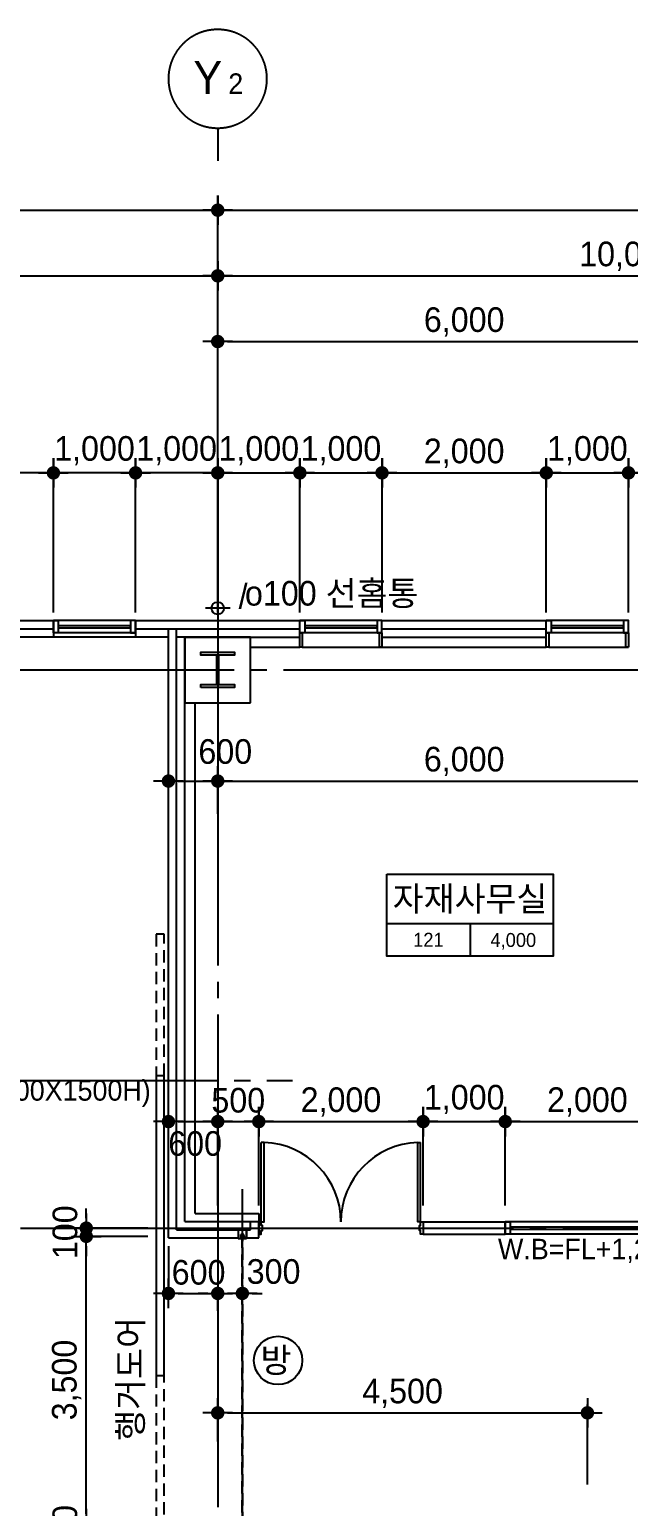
# Model space of a CAD drawing. Extents: x 13990145 to 14069640, y -1806033 to -1750552.
# Drawn here: x 14003150 to 14010440, y -1770319 to -1752329 of the extents above; entities that cross this region are included whole.
import ezdxf
from ezdxf.enums import TextEntityAlignment as Align

# ---------------------------------------------------------------- set-up
doc = ezdxf.new("R2010")
doc.units = 0
doc.header["$LTSCALE"] = 100
doc.header["$MEASUREMENT"] = 0
doc.header["$PDSIZE"] = -10
doc.linetypes.add('CEN', pattern=[66, 60, -2, 2, -2])
doc.linetypes.add('HID', pattern=[2.3, 1.5, -0.8])
doc.layers.get('0').update_dxf_attribs({"linetype": 'CONTINUOUS'})
doc.layers.get('Defpoints').update_dxf_attribs({"linetype": 'CONTINUOUS'})
for name, color, linetype in [('0-내벽고정식', 7, 'CONTINUOUS'), ('AXIS', 7, 'CEN'), ('CEN', 1, 'CEN'), ('COL', 2, 'CONTINUOUS'), ('col2', 3, 'CONTINUOUS'), ('DIM', 7, 'CONTINUOUS'), ('EL-1', 4, 'CONTINUOUS'), ('EL8', 8, 'CONTINUOUS'), ('TEX', 3, 'CONTINUOUS'), ('TEXT1', 7, 'CONTINUOUS'), ('TEXT2', 7, 'CONTINUOUS'), ('WALL-UNKNOWN', 3, 'CONTINUOUS'), ('WID', 4, 'CONTINUOUS'), ('우수드레인', 8, 'CONTINUOUS'), ('지시선', 7, 'CONTINUOUS')]:
    doc.layers.add(name, color=color, linetype=linetype)
doc.styles.add('HY울를도M', font='HYWULM.TTF')
doc.styles.add('굴림', font='H2HDRM.TTF')
doc.styles.add('돋음', font='Dotum.ttf', dxfattribs={"height": 3})
doc.dimstyles.new('DIM100', dxfattribs={"dimtxt": 300, "dimasz": 120, "dimexe": 1, "dimexo": 100, "dimgap": 60, "dimtad": 1, "dimdec": 4, "dimzin": 0, "dimdsep": 46, "dimlunit": 6, "dimtxsty": '굴림', "dimblk": 'DOTT', "dimcen": 0.09, "dimadec": 0, "dimazin": 0, "dimtfac": 1, "dimtdec": 4, "dimtofl": 0, "dimtmove": 2, "dimatfit": 2, "dimldrblk": 'DOTT', "dimfxl": 1, "dimtolj": 1, "dimtzin": 0, "dimarcsym": 0})
doc.dimstyles.new('DIM50', dxfattribs={"dimscale": 50, "dimtxt": 3, "dimasz": 1.2, "dimexe": 1, "dimexo": 1, "dimgap": 0.6, "dimtad": 1, "dimdec": 4, "dimzin": 0, "dimdsep": 46, "dimlunit": 6, "dimtxsty": '굴림', "dimblk": 'DOTT', "dimcen": 0.09, "dimadec": 0, "dimazin": 0, "dimtfac": 1, "dimtdec": 4, "dimtofl": 0, "dimtmove": 2, "dimatfit": 2, "dimldrblk": 'DOTT', "dimfxl": 1, "dimtolj": 1, "dimtzin": 0, "dimarcsym": 0})

# ---------------------------------------------------------------- blocks, each defined once
blk = doc.blocks.new('DOTT')
for p, q in [((0, 1.5), (0, -1.5)), ((-1.5, 0), (1.5, 0))]:
    blk.add_line(p, q)
at = {"color": 6, "const_width": 0.68}
blk.add_lwpolyline([(-0.34, 0, 1), (0.34, 0, 1)], format="xyb", close=True, dxfattribs=at)
blk = doc.blocks.new('*D34')
at = {"layer": 'Defpoints', "color": 0, "lineweight": -3}
for p in [(14005440, -1754529), (13993440, -1757729), (14005440, -1757729)]:
    blk.add_point(p, dxfattribs=at)
at = {"layer": 'DIM', "color": 7, "lineweight": -2}
for p, q in [((13993440, -1757429), (13993440, -1754429)), ((14005440, -1757429), (14005440, -1754429)), ((13993560, -1754529), (14005320, -1754529))]:
    blk.add_line(p, q, dxfattribs=at)
at = {"layer": 'DIM', "color": 7, "lineweight": -2, "xscale": 120, "yscale": 120, "zscale": 120, "rotation": 180}
blk.add_blockref('DOTT', (13993440, -1754529), dxfattribs=at)
at = {"layer": 'DIM', "color": 7, "lineweight": -2, "xscale": 120, "yscale": 120, "zscale": 120}
blk.add_blockref('DOTT', (14005440, -1754529), dxfattribs=at)
at = {"layer": 'DIM', "color": 3, "insert": (13999440, -1754290), "char_height": 300, "attachment_point": 5, "style": '굴림'}
blk.add_mtext('\\A1;12,000', dxfattribs=at)
blk = doc.blocks.new('*D48')
at = {"layer": 'Defpoints', "color": 0, "lineweight": -3}
for p in [(14065440, -1754529), (14005440, -1757729), (14065440, -1757729)]:
    blk.add_point(p, dxfattribs=at)
at = {"layer": 'DIM', "color": 7, "lineweight": -2}
for p, q in [((14005440, -1757429), (14005440, -1754429)), ((14065440, -1757429), (14065440, -1754429)), ((14005560, -1754529), (14065320, -1754529))]:
    blk.add_line(p, q, dxfattribs=at)
at = {"layer": 'DIM', "color": 7, "lineweight": -2, "xscale": 120, "yscale": 120, "zscale": 120, "rotation": 180}
blk.add_blockref('DOTT', (14005440, -1754529), dxfattribs=at)
at = {"layer": 'DIM', "color": 7, "lineweight": -2, "xscale": 120, "yscale": 120, "zscale": 120}
blk.add_blockref('DOTT', (14065440, -1754529), dxfattribs=at)
at = {"layer": 'DIM', "color": 3, "insert": (14035440, -1754290), "char_height": 300, "attachment_point": 5, "style": '굴림'}
blk.add_mtext('\\A1;60,000', dxfattribs=at)
blk = doc.blocks.new('*D49')
at = {"layer": 'Defpoints', "color": 0, "lineweight": -3}
for p in [(14015440, -1755329), (14005440, -1757729), (14015440, -1757729)]:
    blk.add_point(p, dxfattribs=at)
at = {"layer": 'DIM', "color": 7, "lineweight": -2}
for p, q in [((14005440, -1757429), (14005440, -1755229)), ((14005560, -1755329), (14015320, -1755329)), ((14015440, -1757429), (14015440, -1755229))]:
    blk.add_line(p, q, dxfattribs=at)
at = {"layer": 'DIM', "color": 7, "lineweight": -2, "xscale": 120, "yscale": 120, "zscale": 120, "rotation": 180}
blk.add_blockref('DOTT', (14005440, -1755329), dxfattribs=at)
at = {"layer": 'DIM', "color": 7, "lineweight": -2, "xscale": 120, "yscale": 120, "zscale": 120}
blk.add_blockref('DOTT', (14015440, -1755329), dxfattribs=at)
at = {"layer": 'DIM', "color": 3, "insert": (14010440, -1755090), "char_height": 300, "attachment_point": 5, "style": '굴림'}
blk.add_mtext('\\A1;10,000', dxfattribs=at)
blk = doc.blocks.new('BOMBOM_S')
at = {"color": 7}
blk.add_line((0, 0.4), (0, 0), dxfattribs=at)
blk.add_lwpolyline([(-0.6, 1, 1), (0.6, 1, 1), (-0.6, 1, 1)], format="xyb", dxfattribs=at)
at = {"color": 1, "style": '돋음'}
for tag, p, height in [('X', (-0.295, 0.816), 0.4), ('N', (0.129, 0.816), 0.25)]:
    blk.add_attdef(tag, p, '', height=height, dxfattribs=at)
blk = doc.blocks.new('*D60')
at = {"layer": 'Defpoints', "color": 0, "lineweight": -3}
for p in [(14009940, -1769179), (14005440, -1769829), (14009940, -1770353)]:
    blk.add_point(p, dxfattribs=at)
at = {"layer": 'DIM', "color": 7, "lineweight": -2}
for p, q in [((14005440, -1769529), (14005440, -1769079)), ((14005560, -1769179), (14009820, -1769179)), ((14009940, -1770053), (14009940, -1769079))]:
    blk.add_line(p, q, dxfattribs=at)
at = {"layer": 'DIM', "color": 7, "lineweight": -2, "xscale": 120, "yscale": 120, "zscale": 120, "rotation": 180}
blk.add_blockref('DOTT', (14005440, -1769179), dxfattribs=at)
at = {"layer": 'DIM', "color": 7, "lineweight": -2, "xscale": 120, "yscale": 120, "zscale": 120}
blk.add_blockref('DOTT', (14009940, -1769179), dxfattribs=at)
at = {"layer": 'DIM', "color": 3, "insert": (14007690, -1768941), "char_height": 300, "attachment_point": 5, "style": '굴림'}
blk.add_mtext('\\A1;4,500', dxfattribs=at)
blk = doc.blocks.new('aw-1000-325')
at = {"layer": 'WID', "color": 8}
for p, q in [((970, 325), (0, 325)), ((0, 150), (1000, 150)), ((0, 0), (1000, 0))]:
    blk.add_line(p, q, dxfattribs=at)
at = {"layer": 'WID'}
for points in [[(0, 325), (30, 325), (30, 150), (0, 150)], [(970, 325), (1000, 325), (1000, 150), (970, 150)], [(60, 150), (0, 150), (0, 0), (60, 0)], [(60, 63), (940, 63), (940, 87), (60, 87)], [(940, 150), (1000, 150), (1000, 0), (940, 0)]]:
    blk.add_lwpolyline(points, close=True, dxfattribs=at)
blk = doc.blocks.new('*D77')
at = {"layer": 'Defpoints', "color": 0, "lineweight": -3, "ltscale": 3}
for p in [(14007440, -1757729), (14006440, -1759529), (14007440, -1759529)]:
    blk.add_point(p, dxfattribs=at)
at = {"layer": 'DIM', "color": 7, "lineweight": -2, "ltscale": 3}
for p, q in [((14006440, -1759429), (14006440, -1757728)), ((14006560, -1757729), (14007320, -1757729)), ((14007440, -1759429), (14007440, -1757728))]:
    blk.add_line(p, q, dxfattribs=at)
at = {"layer": 'DIM', "color": 7, "lineweight": -2, "ltscale": 3, "xscale": 120, "yscale": 120, "zscale": 120, "rotation": 180}
blk.add_blockref('DOTT', (14006440, -1757729), dxfattribs=at)
at = {"layer": 'DIM', "color": 7, "lineweight": -2, "ltscale": 3, "xscale": 120, "yscale": 120, "zscale": 120}
blk.add_blockref('DOTT', (14007440, -1757729), dxfattribs=at)
at = {"layer": 'DIM', "color": 3, "ltscale": 3, "insert": (14006940, -1757459), "char_height": 300, "attachment_point": 5, "style": '굴림'}
blk.add_mtext('\\A1;1,000', dxfattribs=at)
blk = doc.blocks.new('*D78')
at = {"layer": 'Defpoints', "color": 0, "lineweight": -3, "ltscale": 3}
for p in [(14010440, -1757729), (14009440, -1759529), (14010440, -1759529)]:
    blk.add_point(p, dxfattribs=at)
at = {"layer": 'DIM', "color": 7, "lineweight": -2, "ltscale": 3}
for p, q in [((14009440, -1759429), (14009440, -1757728)), ((14009560, -1757729), (14010320, -1757729)), ((14010440, -1759429), (14010440, -1757728))]:
    blk.add_line(p, q, dxfattribs=at)
at = {"layer": 'DIM', "color": 7, "lineweight": -2, "ltscale": 3, "xscale": 120, "yscale": 120, "zscale": 120, "rotation": 180}
blk.add_blockref('DOTT', (14009440, -1757729), dxfattribs=at)
at = {"layer": 'DIM', "color": 7, "lineweight": -2, "ltscale": 3, "xscale": 120, "yscale": 120, "zscale": 120}
blk.add_blockref('DOTT', (14010440, -1757729), dxfattribs=at)
at = {"layer": 'DIM', "color": 3, "ltscale": 3, "insert": (14009940, -1757459), "char_height": 300, "attachment_point": 5, "style": '굴림'}
blk.add_mtext('\\A1;1,000', dxfattribs=at)
blk = doc.blocks.new('*D80')
at = {"layer": 'Defpoints', "color": 0, "lineweight": -3, "ltscale": 3}
for p in [(14009440, -1757729), (14007440, -1759529), (14009440, -1759529)]:
    blk.add_point(p, dxfattribs=at)
at = {"layer": 'DIM', "color": 7, "lineweight": -2, "ltscale": 3}
for p, q in [((14007440, -1759429), (14007440, -1757728)), ((14007560, -1757729), (14009320, -1757729)), ((14009440, -1759429), (14009440, -1757728))]:
    blk.add_line(p, q, dxfattribs=at)
at = {"layer": 'DIM', "color": 7, "lineweight": -2, "ltscale": 3, "xscale": 120, "yscale": 120, "zscale": 120, "rotation": 180}
blk.add_blockref('DOTT', (14007440, -1757729), dxfattribs=at)
at = {"layer": 'DIM', "color": 7, "lineweight": -2, "ltscale": 3, "xscale": 120, "yscale": 120, "zscale": 120}
blk.add_blockref('DOTT', (14009440, -1757729), dxfattribs=at)
at = {"layer": 'DIM', "color": 3, "ltscale": 3, "insert": (14008440, -1757490), "char_height": 300, "attachment_point": 5, "style": '굴림'}
blk.add_mtext('\\A1;2,000', dxfattribs=at)
blk = doc.blocks.new('*D81')
at = {"layer": 'Defpoints', "color": 0, "lineweight": -3, "ltscale": 3}
for p in [(14006440, -1757729), (14005440, -1759529), (14006440, -1759529)]:
    blk.add_point(p, dxfattribs=at)
at = {"layer": 'DIM', "color": 7, "lineweight": -2, "ltscale": 3}
for p, q in [((14005440, -1759429), (14005440, -1757728)), ((14005560, -1757729), (14006320, -1757729)), ((14006440, -1759429), (14006440, -1757728))]:
    blk.add_line(p, q, dxfattribs=at)
at = {"layer": 'DIM', "color": 7, "lineweight": -2, "ltscale": 3, "xscale": 120, "yscale": 120, "zscale": 120, "rotation": 180}
blk.add_blockref('DOTT', (14005440, -1757729), dxfattribs=at)
at = {"layer": 'DIM', "color": 7, "lineweight": -2, "ltscale": 3, "xscale": 120, "yscale": 120, "zscale": 120}
blk.add_blockref('DOTT', (14006440, -1757729), dxfattribs=at)
at = {"layer": 'DIM', "color": 3, "ltscale": 3, "insert": (14005940, -1757459), "char_height": 300, "attachment_point": 5, "style": '굴림'}
blk.add_mtext('\\A1;1,000', dxfattribs=at)
blk = doc.blocks.new('*D121')
at = {"layer": 'Defpoints', "color": 0, "lineweight": -3, "ltscale": 3}
for p in [(14003840, -1767029), (14004690, -1766929), (14004690, -1767029)]:
    blk.add_point(p, dxfattribs=at)
at = {"layer": 'DIM', "color": 7, "lineweight": -2, "ltscale": 3}
for p, q in [((14003840, -1766809), (14003840, -1766689)), ((14004590, -1766929), (14003839, -1766929)), ((14004590, -1767029), (14003839, -1767029)), ((14003840, -1767149), (14003840, -1767269))]:
    blk.add_line(p, q, dxfattribs=at)
at = {"layer": 'DIM', "color": 7, "lineweight": -2, "ltscale": 3, "xscale": 120, "yscale": 120, "zscale": 120}
for p, rotation in [((14003840, -1766929), 270), ((14003840, -1767029), 90)]:
    blk.add_blockref('DOTT', p, dxfattribs=dict(at, rotation=rotation))
at = {"layer": 'DIM', "color": 3, "ltscale": 3, "insert": (14003582, -1766979), "char_height": 300, "attachment_point": 5, "rotation": 90, "style": '굴림'}
blk.add_mtext('\\A1;100', dxfattribs=at)
blk = doc.blocks.new('*D123')
at = {"layer": 'Defpoints', "color": 0, "lineweight": -3, "ltscale": 3}
for p in [(14003840, -1767029), (14004690, -1767029), (14004840, -1770529)]:
    blk.add_point(p, dxfattribs=at)
at = {"layer": 'DIM', "color": 7, "lineweight": -2, "ltscale": 3}
for p, q in [((14004590, -1767029), (14003839, -1767029)), ((14003840, -1770409), (14003840, -1767149)), ((14004740, -1770529), (14003839, -1770529))]:
    blk.add_line(p, q, dxfattribs=at)
at = {"layer": 'DIM', "color": 7, "lineweight": -2, "ltscale": 3, "xscale": 120, "yscale": 120, "zscale": 120}
for p, rotation in [((14003840, -1767029), 90), ((14003840, -1770529), 270)]:
    blk.add_blockref('DOTT', p, dxfattribs=dict(at, rotation=rotation))
at = {"layer": 'DIM', "color": 3, "ltscale": 3, "insert": (14003600, -1768779), "char_height": 300, "attachment_point": 5, "rotation": 90, "style": '굴림'}
blk.add_mtext('\\A1;3,500', dxfattribs=at)
blk = doc.blocks.new('*D124')
at = {"layer": 'Defpoints', "color": 0, "lineweight": -3, "ltscale": 3}
for p in [(14003840, -1770529), (14004840, -1770529), (14004840, -1770729)]:
    blk.add_point(p, dxfattribs=at)
at = {"layer": 'DIM', "color": 7, "lineweight": -2, "ltscale": 3}
for p, q in [((14003840, -1770409), (14003840, -1770289)), ((14004740, -1770529), (14003839, -1770529)), ((14004740, -1770729), (14003839, -1770729)), ((14003840, -1770849), (14003840, -1770969))]:
    blk.add_line(p, q, dxfattribs=at)
at = {"layer": 'DIM', "color": 7, "lineweight": -2, "ltscale": 3, "xscale": 120, "yscale": 120, "zscale": 120}
for p, rotation in [((14003840, -1770529), 270), ((14003840, -1770729), 90)]:
    blk.add_blockref('DOTT', p, dxfattribs=dict(at, rotation=rotation))
at = {"layer": 'DIM', "color": 3, "ltscale": 3, "insert": (14003581, -1770629), "char_height": 300, "attachment_point": 5, "rotation": 90, "style": '굴림'}
blk.add_mtext('\\A1;200', dxfattribs=at)
blk = doc.blocks.new('*D144')
at = {"layer": 'Defpoints', "color": 0, "lineweight": -3}
for p in [(14005440, -1755329), (13999440, -1757729), (14005440, -1757729)]:
    blk.add_point(p, dxfattribs=at)
at = {"layer": 'DIM', "color": 7, "lineweight": -2}
for p, q in [((13999440, -1757429), (13999440, -1755229)), ((13999560, -1755329), (14005320, -1755329)), ((14005440, -1757429), (14005440, -1755229))]:
    blk.add_line(p, q, dxfattribs=at)
at = {"layer": 'DIM', "color": 7, "lineweight": -2, "xscale": 120, "yscale": 120, "zscale": 120, "rotation": 180}
blk.add_blockref('DOTT', (13999440, -1755329), dxfattribs=at)
at = {"layer": 'DIM', "color": 7, "lineweight": -2, "xscale": 120, "yscale": 120, "zscale": 120}
blk.add_blockref('DOTT', (14005440, -1755329), dxfattribs=at)
at = {"layer": 'DIM', "color": 3, "insert": (14002440, -1755090), "char_height": 300, "attachment_point": 5, "style": '굴림'}
blk.add_mtext('\\A1;6,000', dxfattribs=at)
blk = doc.blocks.new('*D159')
at = {"layer": 'Defpoints', "color": 0, "lineweight": -3, "ltscale": 3}
for p in [(14003440, -1757729), (14003440, -1759529), (14004440, -1759529)]:
    blk.add_point(p, dxfattribs=at)
at = {"layer": 'DIM', "color": 7, "lineweight": -2, "ltscale": 3}
for p, q in [((14003440, -1759429), (14003440, -1757728)), ((14004320, -1757729), (14003560, -1757729)), ((14004440, -1759429), (14004440, -1757728))]:
    blk.add_line(p, q, dxfattribs=at)
at = {"layer": 'DIM', "color": 7, "lineweight": -2, "ltscale": 3, "xscale": 120, "yscale": 120, "zscale": 120, "rotation": 180}
blk.add_blockref('DOTT', (14003440, -1757729), dxfattribs=at)
at = {"layer": 'DIM', "color": 7, "lineweight": -2, "ltscale": 3, "xscale": 120, "yscale": 120, "zscale": 120}
blk.add_blockref('DOTT', (14004440, -1757729), dxfattribs=at)
at = {"layer": 'DIM', "color": 3, "ltscale": 3, "insert": (14003940, -1757459), "char_height": 300, "attachment_point": 5, "style": '굴림'}
blk.add_mtext('\\A1;1,000', dxfattribs=at)
blk = doc.blocks.new('*D161')
at = {"layer": 'Defpoints', "color": 0, "lineweight": -3, "ltscale": 3}
for p in [(14001440, -1757729), (14001440, -1759529), (14003440, -1759529)]:
    blk.add_point(p, dxfattribs=at)
at = {"layer": 'DIM', "color": 7, "lineweight": -2, "ltscale": 3}
for p, q in [((14001440, -1759429), (14001440, -1757728)), ((14003320, -1757729), (14001560, -1757729)), ((14003440, -1759429), (14003440, -1757728))]:
    blk.add_line(p, q, dxfattribs=at)
at = {"layer": 'DIM', "color": 7, "lineweight": -2, "ltscale": 3, "xscale": 120, "yscale": 120, "zscale": 120, "rotation": 180}
blk.add_blockref('DOTT', (14001440, -1757729), dxfattribs=at)
at = {"layer": 'DIM', "color": 7, "lineweight": -2, "ltscale": 3, "xscale": 120, "yscale": 120, "zscale": 120}
blk.add_blockref('DOTT', (14003440, -1757729), dxfattribs=at)
at = {"layer": 'DIM', "color": 3, "ltscale": 3, "insert": (14002440, -1757490), "char_height": 300, "attachment_point": 5, "style": '굴림'}
blk.add_mtext('\\A1;2,000', dxfattribs=at)
blk = doc.blocks.new('*D162')
at = {"layer": 'Defpoints', "color": 0, "lineweight": -3, "ltscale": 3}
for p in [(14004440, -1757729), (14005440, -1759429), (14004440, -1759529)]:
    blk.add_point(p, dxfattribs=at)
at = {"layer": 'DIM', "color": 7, "lineweight": -2, "ltscale": 3}
for p, q in [((14004440, -1759429), (14004440, -1757728)), ((14005320, -1757729), (14004560, -1757729)), ((14005440, -1759329), (14005440, -1757728))]:
    blk.add_line(p, q, dxfattribs=at)
at = {"layer": 'DIM', "color": 7, "lineweight": -2, "ltscale": 3, "xscale": 120, "yscale": 120, "zscale": 120, "rotation": 180}
blk.add_blockref('DOTT', (14004440, -1757729), dxfattribs=at)
at = {"layer": 'DIM', "color": 7, "lineweight": -2, "ltscale": 3, "xscale": 120, "yscale": 120, "zscale": 120}
blk.add_blockref('DOTT', (14005440, -1757729), dxfattribs=at)
at = {"layer": 'DIM', "color": 3, "ltscale": 3, "insert": (14004940, -1757459), "char_height": 300, "attachment_point": 5, "style": '굴림'}
blk.add_mtext('\\A1;1,000', dxfattribs=at)
blk = doc.blocks.new('*D193')
at = {"layer": 'Defpoints', "color": 0, "lineweight": -3, "ltscale": 3}
for p in [(14010940, -1765631), (14008940, -1766754), (14010940, -1766754)]:
    blk.add_point(p, dxfattribs=at)
at = {"layer": 'DIM', "color": 7, "lineweight": -2, "ltscale": 3}
for p, q in [((14008940, -1766654), (14008940, -1765630)), ((14009060, -1765631), (14010820, -1765631)), ((14010940, -1766654), (14010940, -1765630))]:
    blk.add_line(p, q, dxfattribs=at)
at = {"layer": 'DIM', "color": 7, "lineweight": -2, "ltscale": 3, "xscale": 120, "yscale": 120, "zscale": 120, "rotation": 180}
blk.add_blockref('DOTT', (14008940, -1765631), dxfattribs=at)
at = {"layer": 'DIM', "color": 7, "lineweight": -2, "ltscale": 3, "xscale": 120, "yscale": 120, "zscale": 120}
blk.add_blockref('DOTT', (14010940, -1765631), dxfattribs=at)
at = {"layer": 'DIM', "color": 3, "ltscale": 3, "insert": (14009940, -1765392), "char_height": 300, "attachment_point": 5, "style": '굴림'}
blk.add_mtext('\\A1;2,000', dxfattribs=at)
blk = doc.blocks.new('*D194')
at = {"layer": 'Defpoints', "color": 0, "lineweight": -3, "ltscale": 3}
for p in [(14008940, -1765631), (14007940, -1766754), (14008940, -1766754)]:
    blk.add_point(p, dxfattribs=at)
at = {"layer": 'DIM', "color": 7, "lineweight": -2, "ltscale": 3}
for p, q in [((14007940, -1766654), (14007940, -1765630)), ((14008060, -1765631), (14008820, -1765631)), ((14008940, -1766654), (14008940, -1765630))]:
    blk.add_line(p, q, dxfattribs=at)
at = {"layer": 'DIM', "color": 7, "lineweight": -2, "ltscale": 3, "xscale": 120, "yscale": 120, "zscale": 120, "rotation": 180}
blk.add_blockref('DOTT', (14007940, -1765631), dxfattribs=at)
at = {"layer": 'DIM', "color": 7, "lineweight": -2, "ltscale": 3, "xscale": 120, "yscale": 120, "zscale": 120}
blk.add_blockref('DOTT', (14008940, -1765631), dxfattribs=at)
at = {"layer": 'DIM', "color": 3, "ltscale": 3, "insert": (14008440, -1765362), "char_height": 300, "attachment_point": 5, "style": '굴림'}
blk.add_mtext('\\A1;1,000', dxfattribs=at)
blk = doc.blocks.new('*D196')
at = {"layer": 'Defpoints', "color": 0, "lineweight": -3, "ltscale": 3}
for p in [(14007940, -1765631), (14005940, -1766754), (14007940, -1766754)]:
    blk.add_point(p, dxfattribs=at)
at = {"layer": 'DIM', "color": 7, "lineweight": -2, "ltscale": 3}
for p, q in [((14005940, -1766654), (14005940, -1765630)), ((14006060, -1765631), (14007820, -1765631)), ((14007940, -1766654), (14007940, -1765630))]:
    blk.add_line(p, q, dxfattribs=at)
at = {"layer": 'DIM', "color": 7, "lineweight": -2, "ltscale": 3, "xscale": 120, "yscale": 120, "zscale": 120, "rotation": 180}
blk.add_blockref('DOTT', (14005940, -1765631), dxfattribs=at)
at = {"layer": 'DIM', "color": 7, "lineweight": -2, "ltscale": 3, "xscale": 120, "yscale": 120, "zscale": 120}
blk.add_blockref('DOTT', (14007940, -1765631), dxfattribs=at)
at = {"layer": 'DIM', "color": 3, "ltscale": 3, "insert": (14006940, -1765392), "char_height": 300, "attachment_point": 5, "style": '굴림'}
blk.add_mtext('\\A1;2,000', dxfattribs=at)
blk = doc.blocks.new('*D213')
at = {"layer": 'Defpoints', "color": 0, "lineweight": -3, "ltscale": 3}
for p in [(14012440, -1757729), (14010440, -1759529), (14012440, -1759529)]:
    blk.add_point(p, dxfattribs=at)
at = {"layer": 'DIM', "color": 7, "lineweight": -2, "ltscale": 3}
for p, q in [((14010440, -1759429), (14010440, -1757728)), ((14010560, -1757729), (14012320, -1757729)), ((14012440, -1759429), (14012440, -1757728))]:
    blk.add_line(p, q, dxfattribs=at)
at = {"layer": 'DIM', "color": 7, "lineweight": -2, "ltscale": 3, "xscale": 120, "yscale": 120, "zscale": 120, "rotation": 180}
blk.add_blockref('DOTT', (14010440, -1757729), dxfattribs=at)
at = {"layer": 'DIM', "color": 7, "lineweight": -2, "ltscale": 3, "xscale": 120, "yscale": 120, "zscale": 120}
blk.add_blockref('DOTT', (14012440, -1757729), dxfattribs=at)
at = {"layer": 'DIM', "color": 3, "ltscale": 3, "insert": (14011440, -1757490), "char_height": 300, "attachment_point": 5, "style": '굴림'}
blk.add_mtext('\\A1;2,000', dxfattribs=at)
blk = doc.blocks.new('TT1')
at = {"layer": 'TEXT1'}
for p, q in [((-1013, -600), (1013, -600)), ((0, -600), (0, -1000))]:
    blk.add_line(p, q, dxfattribs=at)
blk.add_lwpolyline([(-1013, 0), (1013, 0), (1013, -1000), (-1013, -1000)], close=True, dxfattribs=at)
blk = doc.blocks.new('*D223')
at = {"layer": 'Defpoints', "color": 0, "lineweight": -3}
for p in [(14011440, -1756129), (14011440, -1757729), (14005440, -1757909)]:
    blk.add_point(p, dxfattribs=at)
at = {"layer": 'DIM', "color": 7, "lineweight": -2}
for p, q in [((14005440, -1757609), (14005440, -1756029)), ((14011440, -1757429), (14011440, -1756029)), ((14005560, -1756129), (14011320, -1756129))]:
    blk.add_line(p, q, dxfattribs=at)
at = {"layer": 'DIM', "color": 7, "lineweight": -2, "xscale": 120, "yscale": 120, "zscale": 120, "rotation": 180}
blk.add_blockref('DOTT', (14005440, -1756129), dxfattribs=at)
at = {"layer": 'DIM', "color": 7, "lineweight": -2, "xscale": 120, "yscale": 120, "zscale": 120}
blk.add_blockref('DOTT', (14011440, -1756129), dxfattribs=at)
at = {"layer": 'DIM', "color": 3, "insert": (14008440, -1755890), "char_height": 300, "attachment_point": 5, "style": '굴림'}
blk.add_mtext('\\A1;6,000', dxfattribs=at)
blk = doc.blocks.new('*D227')
at = {"layer": 'Defpoints', "color": 0, "lineweight": -3}
for p in [(14011440, -1761483), (14011440, -1762083), (14005440, -1762183)]:
    blk.add_point(p, dxfattribs=at)
at = {"layer": 'DIM', "color": 7, "lineweight": -2}
for p, q in [((14005440, -1761883), (14005440, -1761383)), ((14011440, -1761783), (14011440, -1761383)), ((14005560, -1761483), (14011320, -1761483))]:
    blk.add_line(p, q, dxfattribs=at)
at = {"layer": 'DIM', "color": 7, "lineweight": -2, "xscale": 120, "yscale": 120, "zscale": 120, "rotation": 180}
blk.add_blockref('DOTT', (14005440, -1761483), dxfattribs=at)
at = {"layer": 'DIM', "color": 7, "lineweight": -2, "xscale": 120, "yscale": 120, "zscale": 120}
blk.add_blockref('DOTT', (14011440, -1761483), dxfattribs=at)
at = {"layer": 'DIM', "color": 3, "insert": (14008440, -1761244), "char_height": 300, "attachment_point": 5, "style": '굴림'}
blk.add_mtext('\\A1;6,000', dxfattribs=at)
blk = doc.blocks.new('*D228')
at = {"layer": 'Defpoints', "color": 0, "lineweight": -3}
for p in [(14005440, -1761483), (14005440, -1762083), (14004840, -1762183)]:
    blk.add_point(p, dxfattribs=at)
at = {"layer": 'DIM', "color": 7, "lineweight": -2}
for p, q in [((14004840, -1761883), (14004840, -1761383)), ((14005440, -1761783), (14005440, -1761383)), ((14004960, -1761483), (14005320, -1761483))]:
    blk.add_line(p, q, dxfattribs=at)
at = {"layer": 'DIM', "color": 7, "lineweight": -2, "xscale": 120, "yscale": 120, "zscale": 120, "rotation": 180}
blk.add_blockref('DOTT', (14004840, -1761483), dxfattribs=at)
at = {"layer": 'DIM', "color": 7, "lineweight": -2, "xscale": 120, "yscale": 120, "zscale": 120}
blk.add_blockref('DOTT', (14005440, -1761483), dxfattribs=at)
at = {"layer": 'DIM', "color": 3, "insert": (14005532, -1761125), "char_height": 300, "attachment_point": 5, "style": '굴림'}
blk.add_mtext('\\A1;600', dxfattribs=at)
blk = doc.blocks.new('aw-2000-150')
at = {"layer": 'WID', "color": 8}
for p, q in [((0, 150), (-2000, 150)), ((0, 0), (-2000, 0))]:
    blk.add_line(p, q, dxfattribs=at)
at = {"layer": 'WID'}
for points in [[(-1940, 0), (-2000, 0), (-2000, 150), (-1940, 150)], [(-60, 87), (-1940, 87), (-1940, 63), (-60, 63)], [(-60, 0), (0, 0), (0, 150), (-60, 150)]]:
    blk.add_lwpolyline(points, close=True, dxfattribs=at)
blk = doc.blocks.new('*D245')
at = {"layer": 'Defpoints', "color": 0, "lineweight": -3, "ltscale": 3}
for p in [(14005940, -1765631), (14005440, -1766754), (14005940, -1766754)]:
    blk.add_point(p, dxfattribs=at)
at = {"layer": 'DIM', "color": 7, "lineweight": -2, "ltscale": 3}
for p, q in [((14005440, -1766654), (14005440, -1765630)), ((14005560, -1765631), (14005820, -1765631)), ((14005940, -1766654), (14005940, -1765630))]:
    blk.add_line(p, q, dxfattribs=at)
at = {"layer": 'DIM', "color": 7, "lineweight": -2, "ltscale": 3, "xscale": 120, "yscale": 120, "zscale": 120, "rotation": 180}
blk.add_blockref('DOTT', (14005440, -1765631), dxfattribs=at)
at = {"layer": 'DIM', "color": 7, "lineweight": -2, "ltscale": 3, "xscale": 120, "yscale": 120, "zscale": 120}
blk.add_blockref('DOTT', (14005940, -1765631), dxfattribs=at)
at = {"layer": 'DIM', "color": 3, "ltscale": 3, "insert": (14005690, -1765373), "char_height": 300, "attachment_point": 5, "style": '굴림'}
blk.add_mtext('\\A1;500', dxfattribs=at)
blk = doc.blocks.new('*D246')
at = {"layer": 'Defpoints', "color": 0, "lineweight": -3, "ltscale": 3}
for p in [(14005440, -1765631), (14004840, -1766139), (14005440, -1766754)]:
    blk.add_point(p, dxfattribs=at)
at = {"layer": 'DIM', "color": 7, "lineweight": -2, "ltscale": 3}
for p, q in [((14004840, -1766039), (14004840, -1765630)), ((14004960, -1765631), (14005320, -1765631)), ((14005440, -1766654), (14005440, -1765630))]:
    blk.add_line(p, q, dxfattribs=at)
at = {"layer": 'DIM', "color": 7, "lineweight": -2, "ltscale": 3, "xscale": 120, "yscale": 120, "zscale": 120, "rotation": 180}
blk.add_blockref('DOTT', (14004840, -1765631), dxfattribs=at)
at = {"layer": 'DIM', "color": 7, "lineweight": -2, "ltscale": 3, "xscale": 120, "yscale": 120, "zscale": 120}
blk.add_blockref('DOTT', (14005440, -1765631), dxfattribs=at)
at = {"layer": 'DIM', "color": 3, "ltscale": 3, "insert": (14005165, -1765900), "char_height": 300, "attachment_point": 5, "style": '굴림'}
blk.add_mtext('\\A1;600', dxfattribs=at)
blk = doc.blocks.new('*D247')
at = {"layer": 'Defpoints', "color": 0, "lineweight": -3, "ltscale": 3}
for p in [(14005740, -1767724), (14005440, -1768037), (14005740, -1768037)]:
    blk.add_point(p, dxfattribs=at)
at = {"layer": 'DIM', "color": 7, "lineweight": -2, "ltscale": 3}
for p, q in [((14005320, -1767724), (14005200, -1767724)), ((14005440, -1767937), (14005440, -1767723)), ((14005740, -1767937), (14005740, -1767723)), ((14005860, -1767724), (14005980, -1767724))]:
    blk.add_line(p, q, dxfattribs=at)
at = {"layer": 'DIM', "color": 7, "lineweight": -2, "ltscale": 3, "xscale": 120, "yscale": 120, "zscale": 120}
blk.add_blockref('DOTT', (14005440, -1767724), dxfattribs=at)
at = {"layer": 'DIM', "color": 7, "lineweight": -2, "ltscale": 3, "xscale": 120, "yscale": 120, "zscale": 120, "rotation": 180}
blk.add_blockref('DOTT', (14005740, -1767724), dxfattribs=at)
at = {"layer": 'DIM', "color": 3, "ltscale": 3, "insert": (14006120, -1767459), "char_height": 300, "attachment_point": 5, "style": '굴림'}
blk.add_mtext('\\A1;300', dxfattribs=at)
blk = doc.blocks.new('*D248')
at = {"layer": 'Defpoints', "color": 0, "lineweight": -3, "ltscale": 3}
for p in [(14004840, -1767049), (14005440, -1767724), (14005440, -1768037)]:
    blk.add_point(p, dxfattribs=at)
at = {"layer": 'DIM', "color": 7, "lineweight": -2, "ltscale": 3}
for p, q in [((14004840, -1767149), (14004840, -1767725)), ((14004960, -1767724), (14005320, -1767724)), ((14005440, -1767937), (14005440, -1767723))]:
    blk.add_line(p, q, dxfattribs=at)
at = {"layer": 'DIM', "color": 7, "lineweight": -2, "ltscale": 3, "xscale": 120, "yscale": 120, "zscale": 120, "rotation": 180}
blk.add_blockref('DOTT', (14004840, -1767724), dxfattribs=at)
at = {"layer": 'DIM', "color": 7, "lineweight": -2, "ltscale": 3, "xscale": 120, "yscale": 120, "zscale": 120}
blk.add_blockref('DOTT', (14005440, -1767724), dxfattribs=at)
at = {"layer": 'DIM', "color": 3, "ltscale": 3, "insert": (14005207, -1767469), "char_height": 300, "attachment_point": 5, "style": '굴림'}
blk.add_mtext('\\A1;600', dxfattribs=at)
blk = doc.blocks.new('D2000-W150')
at = {"layer": 'WID'}
for points in [[(2000, -150), (2000, 0), (1970, 0), (1970, -45), (1955, -45), (1955, -105), (1970, -105), (1970, -150), (2000, -150), (2000, -150)], [(0, -150), (0, 0), (30, 0), (30, -45), (45, -45), (45, -105), (30, -105), (30, -150), (0, -150), (0, -150)], [(30, -150), (65, -150), (65, -1119), (30, -1119)], [(30, -150), (30, -1119)], [(1970, -150), (1935, -150), (1935, -1119), (1970, -1119)], [(1970, -150), (1970, -1119)]]:
    blk.add_lwpolyline(points, dxfattribs=at)
for centre, start, end in [((30, -150), 272.0678, 0), ((1970, -150), 180, 267.9322)]:
    blk.add_arc(centre, 970, start, end, dxfattribs=at)

msp = doc.modelspace()

# ---------------------------------------------------------------- linework, layer by layer
at = {"layer": '0-내벽고정식'}
for p, q in [((14005039.53431, -1766848.57588), (14005039.53431, -1759728.57588)), ((14005839.53431, -1759853.57588), (14006439.53431, -1759853.57588)), ((14007439.53431, -1759853.57588), (14009439.53431, -1759853.57588)), ((14005164.53431, -1766748.57588), (14005164.53431, -1760528.57588)), ((14005039.53431, -1766848.57588), (14005939.53431, -1766848.57588)), ((14005164.53431, -1766748.57588), (14005939.53431, -1766748.57588)), ((14005939.53431, -1766748.57588), (14005939.53431, -1766848.57588))]:
    msp.add_line(p, q, dxfattribs=at)
at = {"layer": '0-내벽고정식', "color": 6}
for p, q in [((14007939.53431, -1766853.57588), (14008939.53431, -1766853.57588)), ((14007939.53431, -1766853.57588), (14007939.53431, -1767003.57588)), ((14008939.53431, -1766853.57588), (14008939.53431, -1767003.57588)), ((14007939.53431, -1767003.57588), (14008939.53431, -1767003.57588))]:
    msp.add_line(p, q, dxfattribs=at)
at = {"layer": 'CEN', "linetype": 'CEN'}
for p, q in [((14005439.53431, -1757728.57588), (14005439.53431, -1798528.57588)), ((14005439.53431, -1757728.57588), (14005439.53431, -1797628.57588)), ((13993039.53431, -1760128.57588), (14067039.53431, -1760128.57588)), ((13993039.53431, -1760128.57588), (14067039.53431, -1760128.57588)), ((13992839.53431, -1765128.57588), (14006349.95654, -1765128.57588)), ((14005739.53431, -1766453.9449), (14005739.53431, -1779431.45546)), ((14003039.53431, -1766928.57588), (14035866.94986, -1766928.57588))]:
    msp.add_line(p, q, dxfattribs=at)
at = {"layer": 'COL'}
msp.add_lwpolyline([(14005839.53431, -1760528.57588), (14005839.53431, -1759728.57588), (14005039.53431, -1759728.57588), (14005039.53431, -1760528.57588)], close=True, dxfattribs=at)
at = {"layer": 'col2'}
msp.add_lwpolyline([(14005236.03431, -1760342.57588), (14005236.03431, -1760307.57588), (14005429.53431, -1760307.57588), (14005429.53431, -1759949.57588), (14005236.03431, -1759949.57588), (14005236.03431, -1759914.57588), (14005643.03431, -1759914.57588), (14005643.03431, -1759949.57588), (14005449.53431, -1759949.57588), (14005449.53431, -1760307.57588), (14005643.03431, -1760307.57588), (14005643.03431, -1760342.57588)], close=True, dxfattribs=at)
at = {"layer": 'EL-1'}
for p, q in [((14004839.53431, -1767048.57588), (14004839.53431, -1759628.57588)), ((14004939.53431, -1766948.57588), (14004939.53431, -1759628.57588)), ((14003439.53431, -1759728.57588), (14001439.53431, -1759728.57588)), ((14004839.53431, -1759728.57588), (14004439.53431, -1759728.57588)), ((14005039.53431, -1759728.57588), (14004939.53431, -1759728.57588)), ((14005839.53431, -1766948.57588), (14005839.53431, -1766848.57588)), ((14005939.53431, -1767048.57588), (14005939.53431, -1766848.57588)), ((14004939.53431, -1766948.57588), (14005839.53431, -1766948.57588)), ((14004839.53431, -1767048.57588), (14005689.48933, -1767048.57588)), ((14005789.48933, -1767048.57588), (14005939.53431, -1767048.57588))]:
    msp.add_line(p, q, dxfattribs=at)
at = {"layer": 'EL8', "linetype": 'HID'}
for p, q in [((14004789.53431, -1765073.57588), (14004789.53431, -1763348.57588)), ((14005731.98933, -1767020.84266), (14005731.98933, -1770536.3091)), ((14005746.98933, -1770536.3091), (14005746.98933, -1767020.84266))]:
    msp.add_line(p, q, dxfattribs=at)
at = {"layer": 'EL8'}
for p, q in [((14005700.20933, -1766958.85921), (14005689.48933, -1766958.85921)), ((14005689.48933, -1766958.85921), (14005689.48933, -1767058.57588)), ((14005701.48933, -1766960.13921), (14005690.76933, -1766960.13921)), ((14005690.76933, -1766960.13921), (14005690.76933, -1767057.29588)), ((14005700.20933, -1766949.65921), (14005700.20933, -1766958.85921)), ((14005700.20933, -1766949.65921), (14005778.8593, -1766949.65921)), ((14005701.48933, -1766950.93921), (14005701.48933, -1766960.13921)), ((14005701.48933, -1766950.93921), (14005777.5793, -1766950.93921)), ((14005723.00933, -1767057.29588), (14005723.00933, -1767007.17921)), ((14005755.96933, -1767007.17921), (14005723.00933, -1767007.17921)), ((14005724.28933, -1767058.57588), (14005724.28933, -1767008.45921)), ((14005754.68933, -1767008.45921), (14005724.28933, -1767008.45921)), ((14005731.98933, -1767020.84266), (14005746.98933, -1767020.84266)), ((14005754.68933, -1767031.45639), (14005754.68933, -1767008.45921)), ((14005769.40933, -1767031.45639), (14005754.68933, -1767031.45639)), ((14005755.96933, -1767030.17639), (14005755.96933, -1767007.17921)), ((14005770.68933, -1767030.17639), (14005755.96933, -1767030.17639)), ((14005769.40933, -1767057.29588), (14005769.40933, -1767031.45639)), ((14005770.68933, -1767056.01588), (14005770.68933, -1767030.17639)), ((14005777.5793, -1766950.93921), (14005777.5793, -1766960.13921)), ((14005777.5793, -1766960.13921), (14005788.20933, -1766960.13921)), ((14005778.8593, -1766949.65921), (14005778.8593, -1766958.85921)), ((14005778.8593, -1766958.85921), (14005789.48933, -1766958.85921)), ((14005788.20933, -1766960.13921), (14005788.20933, -1767057.29588)), ((14005789.48933, -1766958.85921), (14005789.48933, -1767058.57588)), ((14005724.28933, -1767058.57588), (14005689.48933, -1767058.57588)), ((14005723.00933, -1767057.29588), (14005690.76933, -1767057.29588)), ((14005754.68933, -1767058.57588), (14005754.68933, -1767043.77588)), ((14005755.96933, -1767043.77588), (14005754.68933, -1767043.77588)), ((14005789.48933, -1767058.57588), (14005754.68933, -1767058.57588)), ((14005755.96933, -1767057.29588), (14005755.96933, -1767043.77588)), ((14005788.20933, -1767057.29588), (14005755.96933, -1767057.29588)), ((14005788.20933, -1767056.01588), (14005770.68933, -1767056.01588))]:
    msp.add_line(p, q, dxfattribs=at)
at = {"layer": 'EL8', "linetype": 'HID'}
for points in [[(14004789.53431, -1763348.57588), (14004689.53431, -1763348.57588), (14004689.53431, -1765073.57588)], [(14004689.53431, -1768723.57588), (14004689.53431, -1770648.57588), (14004789.53431, -1770648.57588), (14004789.53431, -1768723.57588)]]:
    msp.add_lwpolyline(points, dxfattribs=at)
at = {"layer": 'WALL-UNKNOWN', "color": 4}
for p, q in [((14001439.53431, -1759528.57588), (14003439.53431, -1759528.57588)), ((14001439.53431, -1759628.57588), (14003439.53431, -1759628.57588)), ((14003439.53431, -1759528.57588), (14003439.53431, -1759728.57588)), ((14004439.53431, -1759528.57588), (14006439.53431, -1759528.57588)), ((14004439.53431, -1759528.57588), (14004439.53431, -1759728.57588)), ((14004439.53431, -1759628.57588), (14006439.53431, -1759628.57588)), ((14007439.53431, -1759528.57588), (14009439.53431, -1759528.57588)), ((14007439.53431, -1759628.57588), (14009439.53431, -1759628.57588)), ((14005039.53431, -1759728.57588), (14006439.53431, -1759728.57588)), ((14007439.53431, -1759728.57588), (14009439.53431, -1759728.57588))]:
    msp.add_line(p, q, dxfattribs=at)
at = {"layer": 'WID', "color": 8}
for p, q in [((14004439.53431, -1759528.57588), (14003439.53431, -1759528.57588)), ((14004439.53431, -1759678.57588), (14003439.53431, -1759678.57588)), ((14004439.53431, -1759728.57588), (14003439.53431, -1759728.57588))]:
    msp.add_line(p, q, dxfattribs=at)
at = {"layer": 'WID'}
for points in [[(14003499.53431, -1759678.57588), (14003439.53431, -1759678.57588), (14003439.53431, -1759528.57588), (14003499.53431, -1759528.57588)], [(14004379.53431, -1759591.57588), (14003499.53431, -1759591.57588), (14003499.53431, -1759615.57588), (14004379.53431, -1759615.57588)], [(14004379.53431, -1759678.57588), (14004439.53431, -1759678.57588), (14004439.53431, -1759528.57588), (14004379.53431, -1759528.57588)], [(14004789.53431, -1765073.57588), (14004689.53431, -1765073.57588), (14004689.53431, -1768723.57588), (14004789.53431, -1768723.57588)]]:
    msp.add_lwpolyline(points, close=True, dxfattribs=at)
at = {"layer": '우수드레인', "color": 1, "ltscale": 2}
for p, q in [((14005439.53431, -1759228.57588), (14005439.53431, -1759528.57588)), ((14005439.53431, -1759278.57588), (14005439.53431, -1759478.57588)), ((14005589.53431, -1759378.57588), (14005289.53431, -1759378.57588)), ((14005539.53431, -1759378.57588), (14005339.53431, -1759378.57588))]:
    msp.add_line(p, q, dxfattribs=at)
at = {"layer": '우수드레인', "color": 7, "ltscale": 2}
msp.add_circle((14005439.53431, -1759378.57588), 75, dxfattribs=at)
at = {"layer": '지시선'}
msp.add_circle((14006174.60879, -1768540.58656), 294.48376, dxfattribs=at)

# ---------------------------------------------------------------- block references
at = {"layer": 'AXIS', "xscale": 1000, "yscale": 1000, "zscale": 1000}
msp.add_blockref('BOMBOM_S', (14005439.53431, -1753928.57588), dxfattribs=at).add_auto_attribs({'X': 'Y', 'N': '2'})
at = {"layer": 'TEX', "lineweight": -3}
msp.add_blockref('aw-2000-150', (14010939.53431, -1767003.57588), dxfattribs=at)
at = {"layer": 'TEXT1'}
msp.add_blockref('TT1', (14008511.51008, -1762616.29345), dxfattribs=at)
at = {"layer": 'WID', "rotation": 180}
for name, p in [('aw-1000-325', (14007439.53431, -1759528.57588)), ('aw-1000-325', (14010439.53431, -1759528.57588)), ('D2000-W150', (14007939.53431, -1767003.57588))]:
    msp.add_blockref(name, p, dxfattribs=at)

# ---------------------------------------------------------------- texts
at = {"layer": 'TEXT1', "style": 'HY울를도M'}
for s, p in [('/', (14005749.13135, -1759226.14039)), ('o100 선홈통', (14006827.13135, -1759189.14039))]:
    msp.add_text(s, height=300, dxfattribs=at).set_placement(p, align=Align.MIDDLE)
msp.add_text('자재사무실', height=300, dxfattribs=at).set_placement((14008511.51008, -1763067.08352), align=Align.CENTER)
at = {"layer": 'TEXT1', "color": 2, "style": 'HY울를도M'}
msp.add_text('121', height=170, dxfattribs=at).set_placement((14008004.76212, -1763416.21345), align=Align.MIDDLE_CENTER)
at = {"layer": 'TEXT1', "style": 'HY울를도M'}
msp.add_text('4,000', height=170, dxfattribs=at).set_placement((14009037.99371, -1763418.89889), align=Align.MIDDLE_CENTER)
msp.add_text('행거도어', height=300, rotation=90, dxfattribs=at).set_placement((14004526.15322, -1769518.9523))
msp.add_text('방', height=300, dxfattribs=at).set_placement((14005961.14987, -1768687.51281))
at = {"layer": 'TEXT2', "style": 'HY울를도M'}
msp.add_text('조적쌓기(500X500X1500H)', height=250, dxfattribs=at).set_placement((14000660.38083, -1765251.13549), align=Align.MIDDLE_LEFT)
msp.add_text('W.B=FL+1,200', height=250, dxfattribs=at).set_placement((14009951.21489, -1767308.23333), align=Align.CENTER)

# ---------------------------------------------------------------- dimensions: what is measured, and where the dimension line sits
at = {"layer": 'DIM'}
for base, p1, p2, picture, middle in [((14005439.53431, -1754528.57588), (13993439.53431, -1757728.57588), (14005439.53431, -1757728.57588), '*D34', (13999439.53431, -1754289.53765)), ((14065439.5343135409, -1754528.575879273), (14005439.5343135409, -1757728.575879273), (14065439.5343135409, -1757728.575879273), '*D48', (14035439.5343135409, -1754289.5376548581)), ((14005439.53431, -1755328.57588), (13999439.53431, -1757728.57588), (14005439.53431, -1757728.57588), '*D144', (14002439.53431, -1755089.53765)), ((14015439.53431, -1755328.57588), (14005439.53431, -1757728.57588), (14015439.53431, -1757728.57588), '*D49', (14010439.53431, -1755089.90757)), ((14011439.53431, -1756128.57588), (14005439.53431, -1757908.57588), (14011439.53431, -1757728.57588), '*D223', (14008439.53431, -1755889.53765)), ((14011439.53431, -1761482.57588), (14005439.53431, -1762183.37395), (14011439.53431, -1762082.57588), '*D227', (14008439.53431, -1761243.53765)), ((14009939.53431, -1769179.33748), (14005439.53431, -1769828.57588), (14009939.53431, -1770352.75889), '*D60', (14007689.53431, -1768940.66917))]:
    dim = msp.add_linear_dim(base=base, p1=p1, p2=p2, dimstyle='DIM50', override={"dimscale": 100, "dimexo": 3}, dxfattribs=at)
    dim.commit()
    dim.dimension.update_dxf_attribs({"geometry": picture, "text_midpoint": middle})
at = {"layer": 'DIM', "ltscale": 3}
for base, p1, p2, angle, picture, middle in [((14001439.53431, -1757728.57588), (14003439.53431, -1759528.57588), (14001439.53431, -1759528.57588), 180, '*D161', (14002439.53431, -1757489.53765)), ((14003439.53431, -1757728.57588), (14004439.53431, -1759528.57588), (14003439.53431, -1759528.57588), 180, '*D159', (14003939.53431, -1757458.90757)), ((14004439.53431, -1757728.57588), (14005439.53431, -1759428.57588), (14004439.53431, -1759528.57588), 180, '*D162', (14004939.53431, -1757458.90757)), ((14003839.53431, -1767028.57588), (14004689.53431, -1766928.57588), (14004689.53431, -1767028.57588), 270, '*D121', (14003581.51828, -1766978.57588)), ((14003839.53431, -1767028.57588), (14004839.53431, -1770528.57588), (14004689.53431, -1767028.57588), 90, '*D123', (14003600.49609, -1768778.57588)), ((14003839.53431, -1770528.57588), (14004839.53431, -1770728.57588), (14004839.53431, -1770528.57588), 90, '*D124', (14003581.14837, -1770628.57588))]:
    dim = msp.add_linear_dim(base=base, p1=p1, p2=p2, angle=angle, dimstyle='DIM100', dxfattribs=at)
    dim.commit()
    dim.dimension.update_dxf_attribs({"geometry": picture, "text_midpoint": middle})
for base, p1, p2, picture, middle in [((14006439.53431, -1757728.57588), (14005439.53431, -1759528.57588), (14006439.53431, -1759528.57588), '*D81', (14005939.53431, -1757458.90757)), ((14007439.53431, -1757728.57588), (14006439.53431, -1759528.57588), (14007439.53431, -1759528.57588), '*D77', (14006939.53431, -1757458.90757)), ((14009439.53431, -1757728.57588), (14007439.53431, -1759528.57588), (14009439.53431, -1759528.57588), '*D80', (14008439.53431, -1757489.53765)), ((14010439.53431, -1757728.57588), (14009439.53431, -1759528.57588), (14010439.53431, -1759528.57588), '*D78', (14009939.53431, -1757458.90757)), ((14012439.53431, -1757728.57588), (14010439.53431, -1759528.57588), (14012439.53431, -1759528.57588), '*D213', (14011439.53431, -1757489.53765)), ((14005939.53431, -1765631.32922), (14005439.53431, -1766753.57588), (14005939.53431, -1766753.57588), '*D245', (14005689.53431, -1765373.31319)), ((14007939.53431, -1765631.32922), (14005939.53431, -1766753.57588), (14007939.53431, -1766753.57588), '*D196', (14006939.53431, -1765392.291)), ((14008939.53431, -1765631.32922), (14007939.53431, -1766753.57588), (14008939.53431, -1766753.57588), '*D194', (14008439.53431, -1765361.66091)), ((14010939.53431, -1765631.32922), (14008939.53431, -1766753.57588), (14010939.53431, -1766753.57588), '*D193', (14009939.53431, -1765392.291))]:
    dim = msp.add_linear_dim(base=base, p1=p1, p2=p2, dimstyle='DIM100', dxfattribs=at)
    dim.commit()
    dim.dimension.update_dxf_attribs({"geometry": picture, "text_midpoint": middle})
at = {"layer": 'DIM'}
dim = msp.add_linear_dim(base=(14005439.53431, -1761482.57588), p1=(14004839.53431, -1762183.37395), p2=(14005439.53431, -1762082.57588), dimstyle='DIM50', override={"dimscale": 100, "dimexo": 3}, dxfattribs=at)
dim.commit()
dim.dimension.update_dxf_attribs({"geometry": '*D228', "text_midpoint": (14005532.01417, -1761125.18994), "dimtype": 128})
at = {"layer": 'DIM', "ltscale": 3}
for base, p1, p2, picture, middle in [((14005439.53431, -1765631.32922), (14004839.53431, -1766139.49066), (14005439.53431, -1766753.57588), '*D246', (14005164.53431, -1765899.65139)), ((14005439.53431, -1767723.78186), (14004839.53431, -1767048.57588), (14005439.53431, -1768037.15686), '*D248', (14005207.16808, -1767469.06091)), ((14005739.53431, -1767723.78186), (14005439.53431, -1768037.15686), (14005739.53431, -1768037.15686), '*D247', (14006119.71527, -1767458.91127))]:
    dim = msp.add_linear_dim(base=base, p1=p1, p2=p2, dimstyle='DIM100', dxfattribs=at)
    dim.commit()
    dim.dimension.update_dxf_attribs({"geometry": picture, "text_midpoint": middle, "dimtype": 128})

doc.saveas('drawing.dxf')
